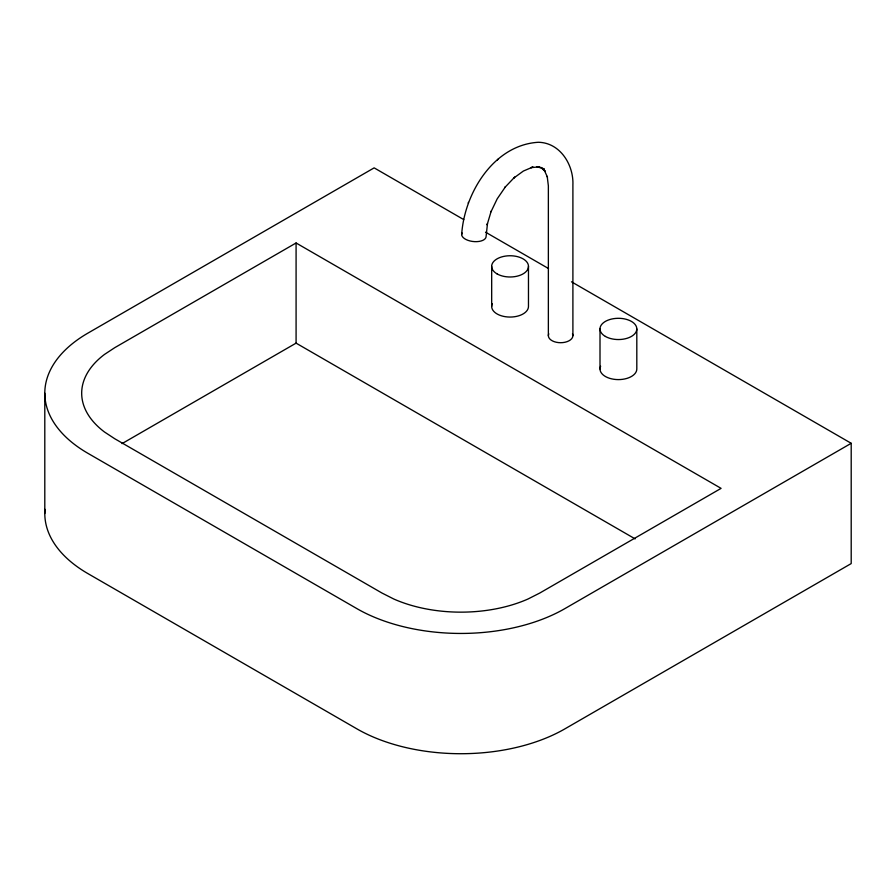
<?xml version="1.0" encoding="UTF-8"?>
<svg xmlns="http://www.w3.org/2000/svg" width="896" height="896" viewBox="0 0 896 896"><rect width="100%" height="100%" fill="white"/><g stroke="black" fill="none" stroke-linecap="round" stroke-linejoin="round"><path stroke-width="1.34" d="M461.675 234.517C464.307 193.357 493.618 144.894 538.395 142.274C560.134 142.666 573.742 164.819 572.902 184.923L572.902 335.63M468.216 203.056L468.406 202.395M497.392 159.981L498.299 159.018M296.083 242.984L114.789 347.648L104.474 354.446A110.32 63.694 0 0 0 104.474 431.984L114.789 438.771L381.965 593.029L393.725 598.987A110.32 63.694 0 0 0 528.046 598.987L539.795 593.029L721.09 488.365L296.083 242.984L296.083 343.134L635.118 538.877M122.035 443.621L296.083 343.134M44.979 509.331A147.202 84.986 0 0 0 87.909 573.597L356.798 728.829A147.202 84.986 0 0 0 564.973 728.829L851.2 563.584L851.2 443.296L564.973 608.552A147.202 84.986 0 0 1 356.798 608.552L87.909 453.309A147.202 84.986 0 0 1 87.909 333.122L374.147 167.866L463.747 219.598M541.744 168.034L544.197 168.963L536.962 166.723L539.493 166.813L530.858 167.664L533.019 166.947L523.398 171.035L513.766 178.058L514.685 177.106L504.806 187.522L505.277 187.029L497.202 198.845L491.008 211.747L491.198 211.098L487.11 224.862L487.48 223.597L486.102 236.421A12.264 6.093 6.1 0 1 472.349 241.416A12.264 6.093 6.1 0 1 462.078 232.96M485.542 232.176L548.498 268.531M571.502 281.814L851.2 443.296M540.635 167.227L545.261 171.517L543.917 169.366L547.501 177.274M547.21 176.389L548.363 185.853L548.363 335.63M636.81 328.922L636.81 368.984A18.402 10.618 0 0 1 616.011 379.512A18.402 10.618 0 0 1 600.634 366.24M600.006 328.922L600.006 368.984M528.472 266.37L528.472 306.432A18.402 10.618 0 0 1 507.674 316.971A18.402 10.618 0 0 1 492.307 303.688M491.68 266.37L491.68 306.432M44.8 393.21L44.8 513.498M572.477 333.794A12.264 7.078 0 0 1 560.627 342.709A12.264 7.078 0 0 1 548.778 333.794M605.394 336.437A18.402 10.618 0 0 0 636.182 331.666A18.402 10.618 0 0 0 613.648 318.662A18.402 10.618 0 0 0 605.394 336.437M497.067 273.885A18.402 10.618 0 0 0 527.845 269.125A18.402 10.618 0 0 0 505.31 256.11A18.402 10.618 0 0 0 497.067 273.885"/></g></svg>
